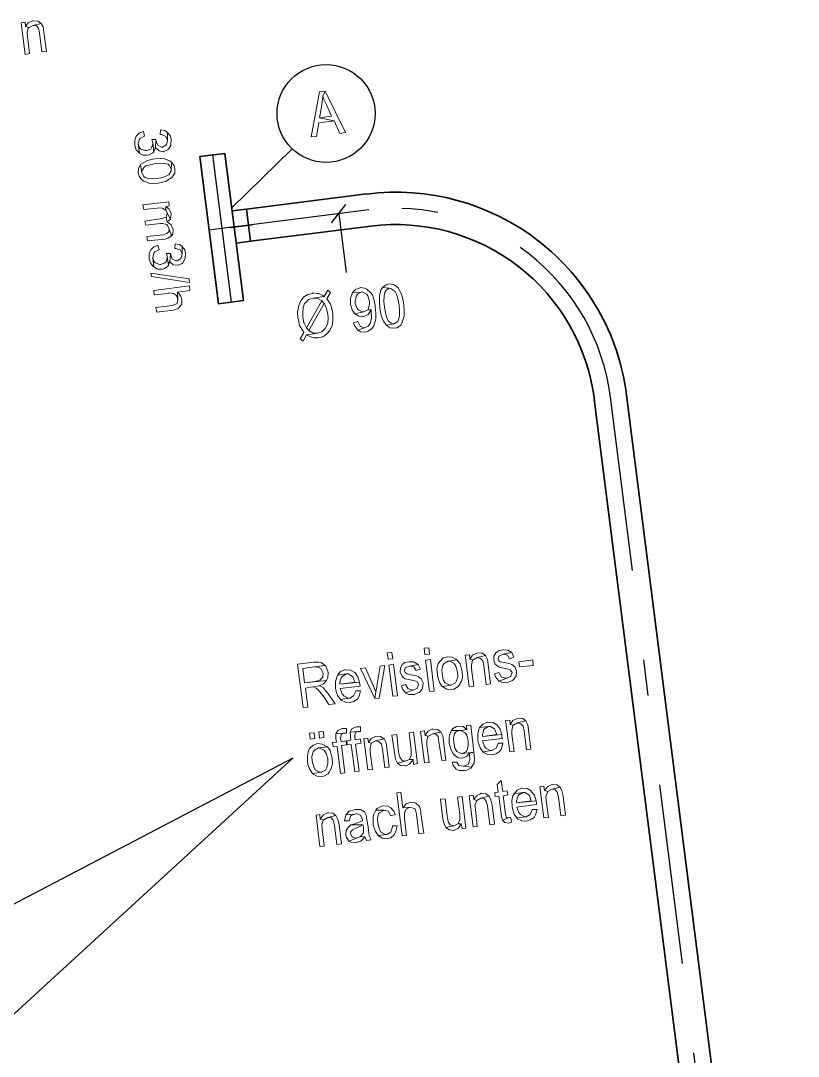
# Model space of a CAD drawing. Header units: metres. Extents: x 2713732.4 to 2713757.2, y 1226081.6 to 1226111.3.
# Drawn here: x 2713747.888 to 2713750.045, y 1226091.001 to 1226093.877 of the extents above; entities that cross this region are included whole.
import ezdxf

# ---------------------------------------------------------------- set-up
doc = ezdxf.new("R2010")
doc.units = ezdxf.units.M
doc.linetypes.add('DASHDOT', pattern=[1, 0.5, -0.25, 0, -0.25])
doc.layers.add('einlagen_boden_erstes_og', color=7, linetype='Continuous', true_color=0x000000)

msp = doc.modelspace()

# ---------------------------------------------------------------- linework, layer by layer
at = {"layer": 'einlagen_boden_erstes_og', "color": 7, "linetype": 'Continuous', "lineweight": 25, "extrusion": (0.000477202, 0.001815, 0.999998)}
for p, q in [((2713748.4739, 1226093.3566, -0.1664), (2713748.6415, 1226093.5207, -0.1668)), ((2713748.7507, 1226093.3149, -0.1665), (2713748.7905, 1226093.3663, -0.1666)), ((2713748.7706, 1226093.3406, -0.1665), (2713748.7913, 1226093.1773, -0.1662)), ((2713745.8307, 1226090.3568, -0.1597), (2713748.6437, 1226091.8299, -0.1637)), ((2713745.9566, 1226089.3647, -0.158), (2713748.6437, 1226091.8299, -0.1637))]:
    msp.add_line(p, q, dxfattribs=at)
at = {"layer": 'einlagen_boden_erstes_og', "color": 1, "linetype": 'Continuous', "lineweight": 35, "true_color": 0xff0000, "extrusion": (0.000477202, 0.001815, 0.999998)}
for p, q in [((2713748.4547, 1226093.5082, -0.1667), (2713748.3852, 1226093.4993, -0.1666)), ((2713748.3852, 1226093.4993, -0.1666), (2713748.4371, 1226093.0906, -0.1659)), ((2713748.5066, 1226093.0994, -0.166), (2713748.4547, 1226093.5082, -0.1667)), ((2713748.8478, 1226093.3958, -0.1667), (2713748.5146, 1226093.3535, -0.1664)), ((2713748.5146, 1226093.3535, -0.1664), (2713748.475, 1226093.3484, -0.1664)), ((2713748.526, 1226093.2642, -0.1663), (2713748.5146, 1226093.3535, -0.1664)), ((2713748.4682, 1226093.3022, -0.1663), (2713748.5282, 1226093.3098, -0.1664)), ((2713748.4707, 1226093.3025, -0.1663), (2713748.5302, 1226093.3101, -0.1664)), ((2713748.8592, 1226093.3065, -0.1665), (2713748.526, 1226093.2642, -0.1663)), ((2713748.4863, 1226093.2591, -0.1662), (2713748.526, 1226093.2642, -0.1663)), ((2713748.4371, 1226093.0906, -0.1659), (2713748.5066, 1226093.0994, -0.166)), ((2713750.0454, 1226089.0822, -0.1594), (2713749.5689, 1226092.8371, -0.166)), ((2713749.9562, 1226089.0709, -0.1593), (2713749.4796, 1226092.8258, -0.1659))]:
    msp.add_line(p, q, dxfattribs=at)
at = {"layer": 'einlagen_boden_erstes_og', "color": 150, "linetype": 'Continuous', "lineweight": 25, "true_color": 0x0080ff, "extrusion": (0.000477202, 0.001815, 0.999998)}
for p, q in [((2713748.42, 1226093.5037, -0.1667), (2713748.4718, 1226093.095, -0.1659)), ((2713748.4806, 1226093.3038, -0.1663), (2713748.4112, 1226093.295, -0.1663))]:
    msp.add_line(p, q, dxfattribs=at)
at = {"layer": 'einlagen_boden_erstes_og', "color": 7, "linetype": 'DASHDOT', "lineweight": 25, "extrusion": (0.000477202, 0.001815, 0.999998)}
for p, q in [((2713748.8535, 1226093.3511, -0.1666), (2713748.5203, 1226093.3088, -0.1663)), ((2713750.0008, 1226089.0766, -0.1594), (2713749.5243, 1226092.8314, -0.166))]:
    msp.add_line(p, q, dxfattribs=at)
at = {"layer": 'einlagen_boden_erstes_og', "color": 7, "lineweight": 0}
for points in [[(2713747.9003, 1226093.8722), (2713747.8895, 1226093.8711), (2713747.9003, 1226093.7831), (2713747.9123, 1226093.7853), (2713747.9068, 1226093.8331), (2713747.9058, 1226093.844), (2713747.909, 1226093.8559), (2713747.9112, 1226093.8581), (2713747.9014, 1226093.8603)], [(2713747.9231, 1226093.8766), (2713747.921, 1226093.8766), (2713747.909, 1226093.8711), (2713747.9014, 1226093.8603), (2713747.9112, 1226093.8581), (2713747.922, 1226093.8635), (2713747.9449, 1226093.869), (2713747.9362, 1226093.8755)], [(2713747.9449, 1226093.869), (2713747.922, 1226093.8635), (2713747.9318, 1226093.8624), (2713747.9373, 1226093.8559), (2713747.9405, 1226093.8429), (2713747.947, 1226093.7897), (2713747.9601, 1226093.7908), (2713747.9525, 1226093.8451), (2713747.9503, 1226093.8592)], [(2713748.7324, 1226093.681), (2713748.7172, 1226093.6789), (2713748.6944, 1226093.554), (2713748.7085, 1226093.555), (2713748.715, 1226093.5931), (2713748.7574, 1226093.5985), (2713748.7172, 1226093.6072), (2713748.7237, 1226093.643), (2713748.7248, 1226093.6517), (2713748.7259, 1226093.6669)], [(2713748.7324, 1226093.681), (2713748.7259, 1226093.6669), (2713748.7291, 1226093.6582), (2713748.7367, 1226093.643), (2713748.7508, 1226093.6115), (2713748.7172, 1226093.6072), (2713748.7574, 1226093.5985), (2713748.7737, 1226093.5637), (2713748.7889, 1226093.5659)], [(2713748.9094, 1226093.1455), (2713748.9018, 1226093.1434), (2713748.8921, 1226093.1358), (2713748.9105, 1226093.1336), (2713748.9159, 1226093.1325), (2713748.9268, 1226093.1249), (2713748.9301, 1226093.1195), (2713748.9344, 1226093.1053), (2713748.9377, 1226093.0869), (2713748.9388, 1226093.0728), (2713748.9388, 1226093.0565), (2713748.9366, 1226093.0467), (2713748.9344, 1226093.0413), (2713748.9236, 1226093.0347), (2713748.9018, 1226093.0315), (2713748.9127, 1226093.0239), (2713748.9257, 1226093.0228), (2713748.9322, 1226093.0239), (2713748.9431, 1226093.0315), (2713748.9464, 1226093.0391), (2713748.9507, 1226093.0532), (2713748.9518, 1226093.0565), (2713748.9518, 1226093.0706), (2713748.9507, 1226093.088), (2713748.9485, 1226093.1032), (2713748.9442, 1226093.1162), (2713748.9431, 1226093.1205), (2713748.9355, 1226093.1336), (2713748.9355, 1226093.1347), (2713748.9246, 1226093.1434), (2713748.9225, 1226093.1444)], [(2713748.6976, 1226093.1205), (2713748.6976, 1226093.1195), (2713748.6846, 1226093.1162), (2713748.6737, 1226093.1097), (2713748.6737, 1226093.1097), (2713748.665, 1226093.0988), (2713748.6596, 1226093.0858), (2713748.6585, 1226093.0814), (2713748.6563, 1226093.0673), (2713748.6574, 1226093.051), (2713748.6585, 1226093.0456), (2713748.6618, 1226093.0304), (2713748.665, 1226093.025), (2713748.6737, 1226093.0108), (2713748.6639, 1226092.9935), (2713748.6715, 1226092.9869), (2713748.6813, 1226093.0043), (2713748.7117, 1226093.0087), (2713748.7117, 1226093.0087), (2713748.6987, 1226093.0097), (2713748.6878, 1226093.0163), (2713748.6813, 1226093.0239), (2713748.6748, 1226093.0369), (2713748.6737, 1226093.038), (2713748.6705, 1226093.0532), (2713748.6705, 1226093.0641), (2713748.6715, 1226093.0793), (2713748.6759, 1226093.0912), (2713748.6781, 1226093.0934), (2713748.6868, 1226093.1021), (2713748.6998, 1226093.1064), (2713748.7302, 1226093.1108), (2713748.7259, 1226093.114), (2713748.7139, 1226093.1195), (2713748.7107, 1226093.1195)], [(2713748.74, 1226093.1281), (2713748.7302, 1226093.1108), (2713748.6998, 1226093.1064), (2713748.7117, 1226093.1053), (2713748.7117, 1226093.1053), (2713748.7237, 1226093.0988), (2713748.7302, 1226093.0912), (2713748.7313, 1226093.0901), (2713748.7367, 1226093.0771), (2713748.74, 1226093.0619), (2713748.7411, 1226093.0521), (2713748.74, 1226093.0369), (2713748.7345, 1226093.025), (2713748.7335, 1226093.0228), (2713748.7237, 1226093.013), (2713748.7117, 1226093.0087), (2713748.6813, 1226093.0043), (2713748.6846, 1226093.0021), (2713748.6965, 1226092.9967), (2713748.7009, 1226092.9956), (2713748.7139, 1226092.9956), (2713748.7259, 1226092.9989), (2713748.7367, 1226093.0065), (2713748.7367, 1226093.0065), (2713748.7454, 1226093.0163), (2713748.7519, 1226093.0304), (2713748.753, 1226093.0336), (2713748.7541, 1226093.0478), (2713748.7541, 1226093.0641), (2713748.7519, 1226093.0728), (2713748.7487, 1226093.0869), (2713748.7465, 1226093.0912), (2713748.7378, 1226093.1043), (2713748.7476, 1226093.1216)], [(2713748.8084, 1226093.1216), (2713748.8073, 1226093.1195), (2713748.803, 1226093.1064), (2713748.803, 1226093.0901), (2713748.803, 1226093.089), (2713748.8073, 1226093.0738), (2713748.8149, 1226093.063), (2713748.8399, 1226093.0684), (2713748.8356, 1226093.0684), (2713748.8247, 1226093.0738), (2713748.8214, 1226093.0771), (2713748.816, 1226093.0912), (2713748.816, 1226093.0999), (2713748.8193, 1226093.1129), (2713748.8225, 1226093.1173), (2713748.8323, 1226093.1227)], [(2713748.8301, 1226093.1358), (2713748.8301, 1226093.1347), (2713748.8171, 1226093.1303), (2713748.8084, 1226093.1216), (2713748.8323, 1226093.1227), (2713748.8356, 1226093.1238), (2713748.8475, 1226093.1173), (2713748.8508, 1226093.1129), (2713748.8562, 1226093.0977), (2713748.8562, 1226093.0912), (2713748.8529, 1226093.0771), (2713748.8508, 1226093.0738), (2713748.8606, 1226093.0738), (2713748.8606, 1226093.0706), (2713748.8606, 1226093.0684), (2713748.8616, 1226093.0521), (2713748.8584, 1226093.038), (2713748.8519, 1226093.0282), (2713748.8421, 1226093.0239), (2713748.8236, 1226093.0174), (2713748.8312, 1226093.013), (2713748.8443, 1226093.0119), (2713748.8519, 1226093.0141), (2713748.8627, 1226093.0217), (2713748.8682, 1226093.0293), (2713748.8725, 1226093.0445), (2713748.8736, 1226093.0499), (2713748.8736, 1226093.0641), (2713748.8714, 1226093.0814), (2713748.8714, 1226093.0869), (2713748.8682, 1226093.1032), (2713748.8638, 1226093.1151), (2713748.8584, 1226093.1216), (2713748.8486, 1226093.1314), (2713748.8421, 1226093.1336)], [(2713748.8921, 1226093.1358), (2713748.8877, 1226093.1292), (2713748.8834, 1226093.114), (2713748.8834, 1226093.1108), (2713748.8834, 1226093.0966), (2713748.8844, 1226093.0793), (2713748.8855, 1226093.0717), (2713748.8888, 1226093.0554), (2713748.8942, 1226093.0423), (2713748.9007, 1226093.0326), (2713748.9018, 1226093.0315), (2713748.9236, 1226093.0347), (2713748.9192, 1226093.0347), (2713748.9083, 1226093.0423), (2713748.9051, 1226093.0489), (2713748.9007, 1226093.0619), (2713748.8975, 1226093.0814), (2713748.8953, 1226093.0966), (2713748.8964, 1226093.1119), (2713748.8986, 1226093.1227), (2713748.9007, 1226093.1271), (2713748.9105, 1226093.1336)], [(2713748.7237, 1226093.0988), (2713748.6813, 1226093.0239), (2713748.6878, 1226093.0163), (2713748.7302, 1226093.0912)], [(2713748.8508, 1226093.0738), (2713748.8399, 1226093.0684), (2713748.8149, 1226093.063), (2713748.8258, 1226093.0565), (2713748.8377, 1226093.0554), (2713748.8399, 1226093.0554), (2713748.8519, 1226093.0608), (2713748.8529, 1226093.0619), (2713748.8606, 1226093.0738)], [(2713748.8236, 1226093.0413), (2713748.8117, 1226093.038), (2713748.8149, 1226093.0282), (2713748.8236, 1226093.0174), (2713748.8421, 1226093.0239), (2713748.8312, 1226093.0271), (2713748.8301, 1226093.0282)], [(2713748.9181, 1226092.1223), (2713748.9051, 1226092.1212), (2713748.9073, 1226092.1038), (2713748.9203, 1226092.1049)], [(2713749.0202, 1226092.1353), (2713749.0072, 1226092.1342), (2713749.0094, 1226092.1169), (2713749.0224, 1226092.118)], [(2713749.0724, 1226092.1103), (2713749.0604, 1226092.1071), (2713749.0506, 1226092.0973), (2713749.0463, 1226092.0908), (2713749.043, 1226092.0778), (2713749.0441, 1226092.0604), (2713749.0452, 1226092.0539), (2713749.0496, 1226092.0387), (2713749.0572, 1226092.0278), (2713749.0821, 1226092.0311), (2713749.0778, 1226092.0311), (2713749.0658, 1226092.0376), (2713749.0604, 1226092.0463), (2713749.0572, 1226092.0626), (2713749.0561, 1226092.0745), (2713749.0593, 1226092.0875), (2713749.0626, 1226092.0919), (2713749.0745, 1226092.0984), (2713749.0984, 1226092.1017), (2713749.0974, 1226092.1027), (2713749.0854, 1226092.1093)], [(2713749.1332, 1226092.1158), (2713749.1212, 1226092.1147), (2713749.1321, 1226092.0278), (2713749.1451, 1226092.0289), (2713749.1386, 1226092.0767), (2713749.1386, 1226092.0875), (2713749.1419, 1226092.1006), (2713749.143, 1226092.1017), (2713749.1343, 1226092.1038)], [(2713749.156, 1226092.1212), (2713749.1538, 1226092.1201), (2713749.1419, 1226092.1147), (2713749.1343, 1226092.1038), (2713749.143, 1226092.1017), (2713749.1549, 1226092.1082), (2713749.1777, 1226092.1136), (2713749.168, 1226092.1201)], [(2713749.1777, 1226092.1136), (2713749.1549, 1226092.1082), (2713749.1636, 1226092.106), (2713749.1701, 1226092.0995), (2713749.1734, 1226092.0865), (2713749.1799, 1226092.0332), (2713749.1919, 1226092.0354), (2713749.1853, 1226092.0886), (2713749.1832, 1226092.1027)], [(2713749.2244, 1226092.1299), (2713749.2136, 1226092.1266), (2713749.206, 1226092.1212), (2713749.2005, 1226092.1125), (2713749.2005, 1226092.1006), (2713749.2049, 1226092.0897), (2713749.2136, 1226092.0821), (2713749.2179, 1226092.081), (2713749.2331, 1226092.0778), (2713749.2342, 1226092.0778), (2713749.2462, 1226092.0745), (2713749.2516, 1226092.0669), (2713749.2483, 1226092.0571), (2713749.2483, 1226092.056), (2713749.2364, 1226092.0506), (2713749.2147, 1226092.043), (2713749.2234, 1226092.0397), (2713749.2375, 1226092.0387), (2713749.2407, 1226092.0397), (2713749.2527, 1226092.0441), (2713749.2538, 1226092.0452), (2713749.2625, 1226092.056), (2713749.2635, 1226092.0702), (2713749.2592, 1226092.0821), (2713749.2505, 1226092.0886), (2713749.2462, 1226092.0908), (2713749.231, 1226092.0941), (2713749.219, 1226092.0962), (2713749.2147, 1226092.0995), (2713749.2125, 1226092.1038), (2713749.2147, 1226092.1125), (2713749.2266, 1226092.118), (2713749.2505, 1226092.1223), (2713749.2396, 1226092.1288), (2713749.2375, 1226092.1288)], [(2713749.2505, 1226092.1223), (2713749.2266, 1226092.118), (2713749.2386, 1226092.1147), (2713749.244, 1226092.1049), (2713749.2559, 1226092.1093)], [(2713748.7009, 1226092.0951), (2713748.6563, 1226092.0897), (2713748.6715, 1226091.9691), (2713748.6846, 1226091.9702), (2713748.6781, 1226092.0234), (2713748.6933, 1226092.0256), (2713748.7161, 1226092.03), (2713748.728, 1226092.0354), (2713748.7367, 1226092.0441), (2713748.6759, 1226092.0376), (2713748.6705, 1226092.0778), (2713748.703, 1226092.0821), (2713748.7324, 1226092.0865), (2713748.7215, 1226092.0941), (2713748.715, 1226092.0951)], [(2713748.7324, 1226092.0865), (2713748.703, 1226092.0821), (2713748.7085, 1226092.0821), (2713748.7204, 1226092.0778), (2713748.7204, 1226092.0778), (2713748.7269, 1226092.0647), (2713748.7259, 1226092.0539), (2713748.7183, 1226092.0452), (2713748.7172, 1226092.0452), (2713748.7052, 1226092.0419), (2713748.6759, 1226092.0376), (2713748.7367, 1226092.0441), (2713748.74, 1226092.0517), (2713748.7411, 1226092.0669), (2713748.74, 1226092.0702), (2713748.7345, 1226092.0843)], [(2713748.8443, 1226092.0799), (2713748.8312, 1226092.0778), (2713748.8703, 1226091.9941), (2713748.8736, 1226092.0126), (2713748.8725, 1226092.0148), (2713748.8671, 1226092.0289)], [(2713748.8986, 1226092.0865), (2713748.8855, 1226092.0843), (2713748.8758, 1226092.0289), (2713748.8758, 1226092.0267), (2713748.8736, 1226092.0126), (2713748.8703, 1226091.9941), (2713748.8823, 1226091.9952)], [(2713748.9225, 1226092.0897), (2713748.9094, 1226092.0875), (2713748.9203, 1226092.0006), (2713748.9333, 1226092.0017)], [(2713748.9648, 1226092.0962), (2713748.954, 1226092.0941), (2713748.9464, 1226092.0886), (2713748.942, 1226092.0788), (2713748.9409, 1226092.068), (2713748.9453, 1226092.0571), (2713748.954, 1226092.0495), (2713748.9594, 1226092.0484), (2713748.9735, 1226092.0452), (2713748.9746, 1226092.0452), (2713748.9876, 1226092.0419), (2713748.992, 1226092.0343), (2713748.9887, 1226092.0234), (2713748.9887, 1226092.0234), (2713748.9768, 1226092.018), (2713748.9561, 1226092.0104), (2713748.9648, 1226092.0061), (2713748.979, 1226092.0061), (2713748.9811, 1226092.0061), (2713748.9931, 1226092.0115), (2713748.9942, 1226092.0115), (2713749.0028, 1226092.0224), (2713749.005, 1226092.0376), (2713748.9996, 1226092.0495), (2713748.9909, 1226092.056), (2713748.9866, 1226092.0571), (2713748.9713, 1226092.0604), (2713748.9605, 1226092.0626), (2713748.9551, 1226092.0669), (2713748.9529, 1226092.0712), (2713748.9551, 1226092.0799), (2713748.967, 1226092.0843), (2713748.9909, 1226092.0886), (2713748.98, 1226092.0951), (2713748.9779, 1226092.0962)], [(2713748.9909, 1226092.0886), (2713748.967, 1226092.0843), (2713748.979, 1226092.0821), (2713748.9855, 1226092.0723), (2713748.9974, 1226092.0756)], [(2713749.0246, 1226092.1027), (2713749.0115, 1226092.1006), (2713749.0224, 1226092.0137), (2713749.0354, 1226092.0148)], [(2713749.0984, 1226092.1017), (2713749.0745, 1226092.0984), (2713749.0789, 1226092.0984), (2713749.0908, 1226092.0919), (2713749.0952, 1226092.0843), (2713749.0995, 1226092.068), (2713749.1006, 1226092.0549), (2713749.0963, 1226092.0419), (2713749.0941, 1226092.0376), (2713749.0821, 1226092.0311), (2713749.0572, 1226092.0278), (2713749.0593, 1226092.0267), (2713749.0702, 1226092.0202), (2713749.0843, 1226092.0191), (2713749.0897, 1226092.0202), (2713749.1006, 1226092.0267), (2713749.105, 1226092.0311), (2713749.1115, 1226092.043), (2713749.1136, 1226092.0528), (2713749.1126, 1226092.0702), (2713749.1115, 1226092.0756), (2713749.1071, 1226092.0908)], [(2713749.2722, 1226092.0821), (2713749.2701, 1226092.0962), (2713749.3092, 1226092.1017), (2713749.3103, 1226092.0865), (2713749.2722, 1226092.0821)], [(2713748.7671, 1226092.0593), (2713748.765, 1226092.0539), (2713748.7617, 1226092.0408), (2713748.7617, 1226092.0234), (2713748.7628, 1226092.018), (2713748.7671, 1226092.0028), (2713748.7758, 1226091.9919), (2713748.8008, 1226091.9952), (2713748.7965, 1226091.9952), (2713748.7845, 1226092.0017), (2713748.7802, 1226092.0072), (2713748.7747, 1226092.0224), (2713748.8301, 1226092.0289), (2713748.8291, 1226092.0332), (2713748.828, 1226092.0397), (2713748.7737, 1226092.0343), (2713748.7737, 1226092.0397), (2713748.778, 1226092.0539), (2713748.7802, 1226092.056), (2713748.7921, 1226092.0626)], [(2713748.7899, 1226092.0745), (2713748.7878, 1226092.0745), (2713748.7758, 1226092.0691), (2713748.7671, 1226092.0593), (2713748.7921, 1226092.0626), (2713748.7965, 1226092.0626), (2713748.8084, 1226092.056), (2713748.8095, 1226092.0549), (2713748.8149, 1226092.0397), (2713748.7737, 1226092.0343), (2713748.828, 1226092.0397), (2713748.8236, 1226092.0549), (2713748.816, 1226092.0658), (2713748.8149, 1226092.0669), (2713748.803, 1226092.0734)], [(2713749.2147, 1226092.0669), (2713749.2027, 1226092.0626), (2713749.206, 1226092.0539), (2713749.2147, 1226092.043), (2713749.2364, 1226092.0506), (2713749.2353, 1226092.0506), (2713749.2223, 1226092.0539), (2713749.2223, 1226092.0539)], [(2713748.7161, 1226092.03), (2713748.6933, 1226092.0256), (2713748.7009, 1226092.0267), (2713748.7074, 1226092.0234), (2713748.715, 1226092.0169), (2713748.7172, 1226092.0137), (2713748.7269, 1226092.0017), (2713748.7432, 1226091.9778), (2713748.7606, 1226091.98), (2713748.7389, 1226092.0104), (2713748.7345, 1226092.0148), (2713748.7259, 1226092.0256)], [(2713748.9561, 1226092.0332), (2713748.9442, 1226092.03), (2713748.9474, 1226092.0213), (2713748.9561, 1226092.0104), (2713748.9768, 1226092.018), (2713748.9757, 1226092.018), (2713748.9627, 1226092.0213), (2713748.9627, 1226092.0213)], [(2713748.8182, 1226092.0158), (2713748.8182, 1226092.0148), (2713748.8117, 1226092.0017), (2713748.8008, 1226091.9952), (2713748.7758, 1226091.9919), (2713748.7769, 1226091.9898), (2713748.7889, 1226091.9843), (2713748.8019, 1226091.9833), (2713748.8117, 1226091.9865), (2713748.8225, 1226091.993), (2713748.8269, 1226092.0006), (2713748.8312, 1226092.0158)], [(2713749.2679, 1226091.9398), (2713749.2657, 1226091.9387), (2713749.2538, 1226091.9333), (2713749.2462, 1226091.9224), (2713749.2549, 1226091.9203), (2713749.2668, 1226091.9268), (2713749.2896, 1226091.9322), (2713749.2809, 1226091.9387)], [(2713748.7802, 1226091.9116), (2713748.7802, 1226091.9116), (2713748.7682, 1226091.9061), (2713748.7628, 1226091.8964), (2713748.7845, 1226091.8985), (2713748.7921, 1226091.8985), (2713748.7921, 1226091.9116)], [(2713748.8193, 1226091.9159), (2713748.8193, 1226091.9159), (2713748.8073, 1226091.9116), (2713748.8019, 1226091.9007), (2713748.8236, 1226091.9029), (2713748.8312, 1226091.9029), (2713748.8312, 1226091.9159)], [(2713749.0322, 1226091.9094), (2713749.0289, 1226091.9094), (2713749.0181, 1226091.904), (2713749.0105, 1226091.892), (2713749.0191, 1226091.8898), (2713749.0311, 1226091.8964), (2713749.0539, 1226091.9018), (2713749.0441, 1226091.9083)], [(2713749.1028, 1226091.9181), (2713749.0974, 1226091.917), (2713749.0865, 1226091.9105), (2713749.0832, 1226091.9061), (2713749.105, 1226091.9061), (2713749.1093, 1226091.9061), (2713749.1256, 1226091.9083), (2713749.1158, 1226091.917)], [(2713749.1365, 1226091.9203), (2713749.1245, 1226091.9192), (2713749.1256, 1226091.9083), (2713749.1093, 1226091.9061), (2713749.1212, 1226091.8996), (2713749.1256, 1226091.8931), (2713749.1299, 1226091.8768), (2713749.1299, 1226091.8638), (2713749.1267, 1226091.8518), (2713749.1245, 1226091.8475), (2713749.1136, 1226091.842), (2713749.1451, 1226091.8453)], [(2713749.1614, 1226091.9137), (2713749.1593, 1226091.9083), (2713749.156, 1226091.8953), (2713749.156, 1226091.8779), (2713749.1571, 1226091.8725), (2713749.1625, 1226091.8573), (2713749.1701, 1226091.8464), (2713749.1951, 1226091.8497), (2713749.1908, 1226091.8497), (2713749.1788, 1226091.8562), (2713749.1745, 1226091.8616), (2713749.169, 1226091.8768), (2713749.2244, 1226091.8833), (2713749.2234, 1226091.8877), (2713749.2234, 1226091.8942), (2713749.169, 1226091.8888), (2713749.169, 1226091.8942), (2713749.1734, 1226091.9083), (2713749.1745, 1226091.9105), (2713749.1864, 1226091.917)], [(2713749.1842, 1226091.9289), (2713749.1821, 1226091.9289), (2713749.1701, 1226091.9235), (2713749.1614, 1226091.9137), (2713749.1864, 1226091.917), (2713749.1919, 1226091.917), (2713749.2027, 1226091.9105), (2713749.2038, 1226091.9083), (2713749.2092, 1226091.8942), (2713749.169, 1226091.8888), (2713749.2234, 1226091.8942), (2713749.2179, 1226091.9094), (2713749.2103, 1226091.9203), (2713749.2092, 1226091.9213), (2713749.1984, 1226091.9279)], [(2713749.2451, 1226091.9344), (2713749.2331, 1226091.9333), (2713749.2451, 1226091.8464), (2713749.257, 1226091.8475), (2713749.2505, 1226091.8953), (2713749.2505, 1226091.9061), (2713749.2538, 1226091.9192), (2713749.2549, 1226091.9203), (2713749.2462, 1226091.9224)], [(2713749.2896, 1226091.9322), (2713749.2668, 1226091.9268), (2713749.2755, 1226091.9246), (2713749.282, 1226091.9181), (2713749.2853, 1226091.905), (2713749.2918, 1226091.8518), (2713749.3037, 1226091.854), (2713749.2972, 1226091.9072), (2713749.295, 1226091.9213)], [(2713748.702, 1226091.8996), (2713748.6889, 1226091.8985), (2713748.6911, 1226091.8812), (2713748.7041, 1226091.8833)], [(2713748.728, 1226091.9029), (2713748.715, 1226091.9018), (2713748.7172, 1226091.8844), (2713748.7291, 1226091.8866)], [(2713748.7628, 1226091.8964), (2713748.7628, 1226091.8833), (2713748.7639, 1226091.8735), (2713748.753, 1226091.8725), (2713748.7552, 1226091.8605), (2713748.766, 1226091.8616), (2713748.7758, 1226091.7866), (2713748.7878, 1226091.7877), (2713748.778, 1226091.8638), (2713748.7921, 1226091.8659), (2713748.791, 1226091.8768), (2713748.7769, 1226091.8746), (2713748.7758, 1226091.8833), (2713748.7769, 1226091.8942), (2713748.7845, 1226091.8985)], [(2713748.8019, 1226091.9007), (2713748.803, 1226091.8877), (2713748.8041, 1226091.879), (2713748.7932, 1226091.8768), (2713748.7943, 1226091.8659), (2713748.8052, 1226091.867), (2713748.8149, 1226091.791), (2713748.8269, 1226091.7932), (2713748.8171, 1226091.8681), (2713748.8323, 1226091.8703), (2713748.8301, 1226091.8822), (2713748.816, 1226091.8801), (2713748.8149, 1226091.8877), (2713748.816, 1226091.8996), (2713748.8236, 1226091.9029)], [(2713748.8508, 1226091.8844), (2713748.8399, 1226091.8833), (2713748.8508, 1226091.7964), (2713748.8638, 1226091.7975), (2713748.8573, 1226091.8453), (2713748.8573, 1226091.8562), (2713748.8606, 1226091.8692), (2713748.8616, 1226091.8703), (2713748.8529, 1226091.8725)], [(2713748.8747, 1226091.8898), (2713748.8725, 1226091.8888), (2713748.8606, 1226091.8833), (2713748.8529, 1226091.8725), (2713748.8616, 1226091.8703), (2713748.8736, 1226091.8768), (2713748.8964, 1226091.8822), (2713748.8866, 1226091.8888)], [(2713748.8964, 1226091.8822), (2713748.8736, 1226091.8768), (2713748.8823, 1226091.8746), (2713748.8888, 1226091.8681), (2713748.8921, 1226091.8551), (2713748.8986, 1226091.8019), (2713748.9105, 1226091.804), (2713748.904, 1226091.8573), (2713748.9018, 1226091.8714)], [(2713748.9312, 1226091.8942), (2713748.9181, 1226091.8931), (2713748.9257, 1226091.8388), (2713748.9279, 1226091.8258), (2713748.9333, 1226091.8149), (2713748.9561, 1226091.8203), (2713748.9464, 1226091.8225), (2713748.9398, 1226091.8312), (2713748.9366, 1226091.8464)], [(2713748.9779, 1226091.9007), (2713748.9659, 1226091.8996), (2713748.9713, 1226091.8529), (2713748.9713, 1226091.8507), (2713748.9713, 1226091.8355), (2713748.9659, 1226091.8247), (2713748.9768, 1226091.8247), (2713748.9779, 1226091.8116), (2713748.9887, 1226091.8138)], [(2713749.0083, 1226091.905), (2713748.9974, 1226091.9029), (2713749.0083, 1226091.816), (2713749.0213, 1226091.8171), (2713749.0148, 1226091.8649), (2713749.0148, 1226091.8768), (2713749.0181, 1226091.8888), (2713749.0191, 1226091.8898), (2713749.0105, 1226091.892)], [(2713749.0539, 1226091.9018), (2713749.0311, 1226091.8964), (2713749.0398, 1226091.8953), (2713749.0463, 1226091.8888), (2713749.0485, 1226091.8746), (2713749.0561, 1226091.8225), (2713749.068, 1226091.8236), (2713749.0615, 1226091.8768), (2713749.0593, 1226091.8909)], [(2713749.0832, 1226091.9061), (2713749.0778, 1226091.8931), (2713749.0767, 1226091.8855), (2713749.0767, 1226091.8692), (2713749.0778, 1226091.8659), (2713749.0821, 1226091.8518), (2713749.0887, 1226091.8399), (2713749.0908, 1226091.8377), (2713749.1017, 1226091.8301), (2713749.1136, 1226091.829), (2713749.1245, 1226091.8334), (2713749.1332, 1226091.8431), (2713749.1451, 1226091.8453), (2713749.1136, 1226091.842), (2713749.1104, 1226091.842), (2713749.0984, 1226091.8475), (2713749.093, 1226091.8562), (2713749.0897, 1226091.8725), (2713749.0887, 1226091.8833), (2713749.0919, 1226091.8964), (2713749.0941, 1226091.9007), (2713749.105, 1226091.9061)], [(2713748.7117, 1226091.8692), (2713748.6998, 1226091.8649), (2713748.69, 1226091.8562), (2713748.6868, 1226091.8497), (2713748.6835, 1226091.8355), (2713748.6835, 1226091.8192), (2713748.6846, 1226091.8116), (2713748.69, 1226091.7975), (2713748.6976, 1226091.7866), (2713748.7226, 1226091.7899), (2713748.7172, 1226091.7899), (2713748.7052, 1226091.7964), (2713748.7009, 1226091.8051), (2713748.6965, 1226091.8203), (2713748.6954, 1226091.8334), (2713748.6998, 1226091.8464), (2713748.703, 1226091.8507), (2713748.7139, 1226091.8573), (2713748.7389, 1226091.8605), (2713748.7367, 1226091.8616), (2713748.7248, 1226091.8681)], [(2713748.7389, 1226091.8605), (2713748.7139, 1226091.8573), (2713748.7183, 1226091.8562), (2713748.7302, 1226091.8507), (2713748.7356, 1226091.842), (2713748.74, 1226091.8268), (2713748.74, 1226091.8127), (2713748.7367, 1226091.8008), (2713748.7335, 1226091.7953), (2713748.7226, 1226091.7899), (2713748.6976, 1226091.7866), (2713748.6998, 1226091.7845), (2713748.7107, 1226091.779), (2713748.7237, 1226091.778), (2713748.7291, 1226091.779), (2713748.7411, 1226091.7856), (2713748.7443, 1226091.7899), (2713748.7508, 1226091.8019), (2713748.753, 1226091.8127), (2713748.7519, 1226091.829), (2713748.7508, 1226091.8355), (2713748.7465, 1226091.8497)], [(2713749.2125, 1226091.8703), (2713749.2125, 1226091.8692), (2713749.2071, 1226091.8562), (2713749.1951, 1226091.8497), (2713749.1701, 1226091.8464), (2713749.1723, 1226091.8442), (2713749.1832, 1226091.8388), (2713749.1973, 1226091.8377), (2713749.2071, 1226091.841), (2713749.2168, 1226091.8475), (2713749.2223, 1226091.8551), (2713749.2255, 1226091.8703)], [(2713748.9659, 1226091.8247), (2713748.9561, 1226091.8203), (2713748.9333, 1226091.8149), (2713748.942, 1226091.8084), (2713748.9551, 1226091.8073), (2713748.9572, 1226091.8073), (2713748.9681, 1226091.8127), (2713748.9768, 1226091.8247)], [(2713749.1451, 1226091.8453), (2713749.1332, 1226091.8431), (2713749.1332, 1226091.8377), (2713749.1343, 1226091.8247), (2713749.1299, 1226091.8116), (2713749.1289, 1226091.8116), (2713749.1169, 1226091.8062), (2713749.1386, 1226091.804), (2713749.1462, 1226091.816), (2713749.1473, 1226091.8268)], [(2713749.0854, 1226091.8182), (2713749.0876, 1226091.8084), (2713749.0963, 1226091.7986), (2713749.105, 1226091.7943), (2713749.118, 1226091.7943), (2713749.1256, 1226091.7953), (2713749.1365, 1226091.8008), (2713749.1386, 1226091.804), (2713749.1169, 1226091.8062), (2713749.1158, 1226091.8062), (2713749.1039, 1226091.8084), (2713749.0984, 1226091.8182)], [(2713749.2212, 1226091.7671), (2713749.2103, 1226091.7562), (2713749.2125, 1226091.7345), (2713749.2038, 1226091.7334), (2713749.2049, 1226091.7226), (2713749.2147, 1226091.7236), (2713749.2212, 1226091.6737), (2713749.2212, 1226091.6704), (2713749.2244, 1226091.6563), (2713749.2418, 1226091.6628), (2713749.2375, 1226091.6628), (2713749.2353, 1226091.6661), (2713749.2331, 1226091.6737), (2713749.2266, 1226091.7247), (2713749.2396, 1226091.7269), (2713749.2375, 1226091.7378), (2713749.2255, 1226091.7367)], [(2713749.2798, 1226091.7454), (2713749.2777, 1226091.7454), (2713749.2657, 1226091.7399), (2713749.257, 1226091.7302), (2713749.2809, 1226091.7334), (2713749.2864, 1226091.7334), (2713749.2983, 1226091.7269), (2713749.2994, 1226091.7247), (2713749.3048, 1226091.7106), (2713749.2635, 1226091.7052), (2713749.3179, 1226091.7106), (2713749.3135, 1226091.7258), (2713749.3048, 1226091.7367), (2713749.3048, 1226091.7378), (2713749.2929, 1226091.7443)], [(2713749.3396, 1226091.7508), (2713749.3287, 1226091.7497), (2713749.3396, 1226091.6628), (2713749.3526, 1226091.6639), (2713749.3461, 1226091.7117), (2713749.345, 1226091.7226), (2713749.3494, 1226091.7345), (2713749.3504, 1226091.7367), (2713749.3418, 1226091.7389)], [(2713749.3624, 1226091.7562), (2713749.3602, 1226091.7551), (2713749.3494, 1226091.7497), (2713749.3418, 1226091.7389), (2713749.3504, 1226091.7367), (2713749.3624, 1226091.7432), (2713749.3852, 1226091.7486), (2713749.3754, 1226091.7551)], [(2713749.3852, 1226091.7486), (2713749.3624, 1226091.7432), (2713749.3711, 1226091.741), (2713749.3765, 1226091.7345), (2713749.3798, 1226091.7215), (2713749.3863, 1226091.6683), (2713749.3993, 1226091.6704), (2713749.3928, 1226091.7236), (2713749.3895, 1226091.7378)], [(2713748.9431, 1226091.7345), (2713748.9312, 1226091.7323), (2713748.9464, 1226091.6129), (2713748.9583, 1226091.6139), (2713748.9529, 1226091.6617), (2713748.9529, 1226091.6628), (2713748.9529, 1226091.678), (2713748.9583, 1226091.6878), (2713748.9681, 1226091.6932), (2713748.9485, 1226091.6911)], [(2713748.9692, 1226091.7063), (2713748.9572, 1226091.7019), (2713748.9485, 1226091.6911), (2713748.9681, 1226091.6932), (2713748.98, 1226091.6889), (2713748.9822, 1226091.6878), (2713748.9866, 1226091.6737), (2713748.9931, 1226091.6183), (2713749.0061, 1226091.6205), (2713748.9985, 1226091.6748), (2713748.9985, 1226091.6813), (2713748.9942, 1226091.6943), (2713748.9844, 1226091.7041), (2713748.9822, 1226091.7052)], [(2713749.0658, 1226091.716), (2713749.0528, 1226091.715), (2713749.0593, 1226091.6606), (2713749.0626, 1226091.6465), (2713749.068, 1226091.6367), (2713749.0897, 1226091.6411), (2713749.08, 1226091.6433), (2713749.0745, 1226091.652), (2713749.0713, 1226091.6683)], [(2713749.1126, 1226091.7226), (2713749.0995, 1226091.7204), (2713749.106, 1226091.6737), (2713749.106, 1226091.6715), (2713749.106, 1226091.6563), (2713749.1006, 1226091.6465), (2713749.1104, 1226091.6465), (2713749.1126, 1226091.6335), (2713749.1234, 1226091.6346)], [(2713749.143, 1226091.7258), (2713749.1321, 1226091.7247), (2713749.143, 1226091.6378), (2713749.1549, 1226091.6389), (2713749.1495, 1226091.6867), (2713749.1484, 1226091.6976), (2713749.1527, 1226091.7095), (2713749.1538, 1226091.7117), (2713749.1451, 1226091.7139)], [(2713749.1658, 1226091.7313), (2713749.1636, 1226091.7302), (2713749.1527, 1226091.7247), (2713749.1451, 1226091.7139), (2713749.1538, 1226091.7117), (2713749.1647, 1226091.7182), (2713749.1875, 1226091.7236), (2713749.1788, 1226091.7302)], [(2713749.1875, 1226091.7236), (2713749.1647, 1226091.7182), (2713749.1745, 1226091.716), (2713749.1799, 1226091.7095), (2713749.1832, 1226091.6965), (2713749.1897, 1226091.6433), (2713749.2027, 1226091.6454), (2713749.1962, 1226091.6987), (2713749.1929, 1226091.7128)], [(2713749.257, 1226091.7302), (2713749.2538, 1226091.7247), (2713749.2505, 1226091.7117), (2713749.2516, 1226091.6943), (2713749.2527, 1226091.6889), (2713749.257, 1226091.6737), (2713749.2646, 1226091.6628), (2713749.2907, 1226091.6661), (2713749.2864, 1226091.6661), (2713749.2744, 1226091.6726), (2713749.2701, 1226091.678), (2713749.2646, 1226091.6932), (2713749.3189, 1226091.6998), (2713749.3189, 1226091.7041), (2713749.3179, 1226091.7106), (2713749.2635, 1226091.7052), (2713749.2635, 1226091.7106), (2713749.2679, 1226091.7247), (2713749.2701, 1226091.7269), (2713749.2809, 1226091.7334)], [(2713748.816, 1226091.6867), (2713748.8128, 1226091.6856), (2713748.8008, 1226091.6813), (2713748.7997, 1226091.6813), (2713748.7899, 1226091.6715), (2713748.816, 1226091.6737), (2713748.8193, 1226091.6748), (2713748.8312, 1226091.6704), (2713748.8367, 1226091.6585), (2713748.8367, 1226091.6552), (2713748.8301, 1226091.652), (2713748.8149, 1226091.6465), (2713748.8041, 1226091.6433), (2713748.8377, 1226091.6433), (2713748.8388, 1226091.6378), (2713748.8388, 1226091.6226), (2713748.8312, 1226091.6118), (2713748.8312, 1226091.6118), (2713748.8432, 1226091.6107), (2713748.8475, 1226091.5998), (2713748.8606, 1226091.602), (2713748.8562, 1226091.6118), (2713748.854, 1226091.6183), (2713748.8519, 1226091.6378), (2713748.8486, 1226091.6574), (2713748.8464, 1226091.6704), (2713748.8421, 1226091.6802), (2713748.8323, 1226091.6856), (2713748.8301, 1226091.6867)], [(2713748.8736, 1226091.6845), (2713748.8671, 1226091.6715), (2713748.866, 1226091.6628), (2713748.866, 1226091.6465), (2713748.8671, 1226091.64), (2713748.8725, 1226091.6248), (2713748.8801, 1226091.6139), (2713748.904, 1226091.6172), (2713748.8997, 1226091.6172), (2713748.8877, 1226091.6237), (2713748.8834, 1226091.6313), (2713748.879, 1226091.6487), (2713748.8779, 1226091.6617), (2713748.8812, 1226091.6748), (2713748.8844, 1226091.678), (2713748.8964, 1226091.6845)], [(2713748.8942, 1226091.6965), (2713748.8888, 1226091.6954), (2713748.8768, 1226091.6889), (2713748.8736, 1226091.6845), (2713748.8964, 1226091.6845), (2713748.9073, 1226091.6813), (2713748.9149, 1226091.6683), (2713748.9268, 1226091.6726), (2713748.9236, 1226091.6813), (2713748.9138, 1226091.6921), (2713748.9073, 1226091.6954)], [(2713749.3081, 1226091.6867), (2713749.307, 1226091.6856), (2713749.3016, 1226091.6726), (2713749.2907, 1226091.6661), (2713749.2646, 1226091.6628), (2713749.2668, 1226091.6606), (2713749.2788, 1226091.6552), (2713749.2918, 1226091.6541), (2713749.3016, 1226091.6574), (2713749.3124, 1226091.6639), (2713749.3168, 1226091.6715), (2713749.3211, 1226091.6867)], [(2713748.7183, 1226091.6726), (2713748.7074, 1226091.6704), (2713748.7183, 1226091.5835), (2713748.7302, 1226091.5846), (2713748.7248, 1226091.6324), (2713748.7237, 1226091.6444), (2713748.7269, 1226091.6563), (2713748.7291, 1226091.6574), (2713748.7193, 1226091.6596)], [(2713748.7411, 1226091.6769), (2713748.7389, 1226091.6769), (2713748.728, 1226091.6715), (2713748.7193, 1226091.6596), (2713748.7291, 1226091.6574), (2713748.74, 1226091.6639), (2713748.7628, 1226091.6693), (2713748.7541, 1226091.6759)], [(2713748.7628, 1226091.6693), (2713748.74, 1226091.6639), (2713748.7498, 1226091.6628), (2713748.7552, 1226091.6563), (2713748.7584, 1226091.6422), (2713748.765, 1226091.589), (2713748.778, 1226091.5911), (2713748.7715, 1226091.6444), (2713748.7682, 1226091.6585)], [(2713748.7899, 1226091.6715), (2713748.7899, 1226091.6704), (2713748.7867, 1226091.6552), (2713748.7997, 1226091.6552), (2713748.8041, 1226091.6693), (2713748.8041, 1226091.6693), (2713748.816, 1226091.6737)], [(2713749.2473, 1226091.6639), (2713749.2418, 1226091.6628), (2713749.2244, 1226091.6563), (2713749.231, 1226091.6498), (2713749.2418, 1226091.6487), (2713749.2505, 1226091.6509)], [(2713748.8041, 1226091.6433), (2713748.7965, 1226091.6367), (2713748.791, 1226091.6281), (2713748.7899, 1226091.6161), (2713748.791, 1226091.6107), (2713748.7986, 1226091.5987), (2713748.8193, 1226091.6063), (2713748.8084, 1226091.6085), (2713748.803, 1226091.6183), (2713748.8041, 1226091.6248), (2713748.8084, 1226091.6302), (2713748.8182, 1226091.6346), (2713748.8269, 1226091.6378), (2713748.8377, 1226091.6433)], [(2713748.9192, 1226091.6411), (2713748.9192, 1226091.6378), (2713748.9149, 1226091.6237), (2713748.9149, 1226091.6237), (2713748.904, 1226091.6172), (2713748.8801, 1226091.6139), (2713748.8812, 1226091.6129), (2713748.8921, 1226091.6063), (2713748.9051, 1226091.6052), (2713748.9149, 1226091.6074), (2713748.9246, 1226091.6161), (2713748.929, 1226091.6259), (2713748.9322, 1226091.6411)], [(2713749.1006, 1226091.6465), (2713749.0897, 1226091.6411), (2713749.068, 1226091.6367), (2713749.0767, 1226091.6302), (2713749.0897, 1226091.6281), (2713749.0919, 1226091.6291), (2713749.1028, 1226091.6346), (2713749.1104, 1226091.6465)], [(2713748.8312, 1226091.6118), (2713748.8193, 1226091.6063), (2713748.7986, 1226091.5987), (2713748.8041, 1226091.5955), (2713748.8182, 1226091.5944), (2713748.8193, 1226091.5944), (2713748.8312, 1226091.5987), (2713748.8334, 1226091.5998), (2713748.8432, 1226091.6107)]]:
    msp.add_lwpolyline(points, close=True, dxfattribs=at)
at = {"layer": 'einlagen_boden_erstes_og', "color": 1, "lineweight": 0}
for points in [[(2713748.2316, 1226093.5561), (2713748.2284, 1226093.5692), (2713748.2175, 1226093.5648), (2713748.2088, 1226093.5561), (2713748.2045, 1226093.5453), (2713748.2045, 1226093.5333), (2713748.2045, 1226093.5301), (2713748.2088, 1226093.5181), (2713748.2164, 1226093.5094), (2713748.2175, 1226093.5083), (2713748.2142, 1226093.5344), (2713748.2142, 1226093.5355), (2713748.2175, 1226093.5474), (2713748.2197, 1226093.5507)], [(2713748.2631, 1226093.5463), (2713748.2523, 1226093.5463), (2713748.2544, 1226093.5377), (2713748.2577, 1226093.5127), (2713748.262, 1226093.5246), (2713748.262, 1226093.5235), (2713748.2631, 1226093.5442)], [(2713748.3055, 1226093.5463), (2713748.3033, 1226093.5561), (2713748.2957, 1226093.5659), (2713748.2957, 1226093.5442), (2713748.2957, 1226093.5442), (2713748.2925, 1226093.5322), (2713748.2925, 1226093.5322), (2713748.2816, 1226093.5257), (2713748.2783, 1226093.5257), (2713748.2686, 1226093.5311), (2713748.2675, 1226093.5333), (2713748.2631, 1226093.5442), (2713748.262, 1226093.5235), (2713748.2718, 1226093.5148), (2713748.2718, 1226093.5148), (2713748.2838, 1226093.5127), (2713748.2848, 1226093.5138), (2713748.2957, 1226093.5181), (2713748.2979, 1226093.5203), (2713748.3044, 1226093.5301), (2713748.3044, 1226093.5333)], [(2713748.2957, 1226093.5659), (2713748.2881, 1226093.5713), (2713748.2762, 1226093.5735), (2713748.2751, 1226093.5605), (2713748.2783, 1226093.5605), (2713748.2892, 1226093.5561), (2713748.2903, 1226093.555), (2713748.2957, 1226093.5442)], [(2713748.2577, 1226093.5127), (2713748.2544, 1226093.5377), (2713748.2544, 1226093.5344), (2713748.2512, 1226093.5235), (2713748.249, 1226093.5203), (2713748.2381, 1226093.5159), (2713748.2327, 1226093.5159), (2713748.2218, 1226093.5203), (2713748.2186, 1226093.5225), (2713748.2142, 1226093.5344), (2713748.2175, 1226093.5083), (2713748.2273, 1226093.5029), (2713748.2392, 1226093.5029), (2713748.2447, 1226093.504), (2713748.2544, 1226093.5094)], [(2713748.3077, 1226093.4833), (2713748.3022, 1226093.4877), (2713748.2892, 1226093.492), (2713748.287, 1226093.4931), (2713748.2751, 1226093.4942), (2713748.2609, 1226093.4931), (2713748.2544, 1226093.492), (2713748.2403, 1226093.4888), (2713748.2294, 1226093.4833), (2713748.2218, 1226093.4779), (2713748.2208, 1226093.4768), (2713748.224, 1226093.454), (2713748.224, 1226093.4595), (2713748.2305, 1226093.4703), (2713748.2349, 1226093.4736), (2713748.2468, 1226093.4768), (2713748.262, 1226093.4801), (2713748.2751, 1226093.4812), (2713748.2881, 1226093.4801), (2713748.2968, 1226093.4779), (2713748.3001, 1226093.4757), (2713748.3055, 1226093.4649)], [(2713748.3153, 1226093.466), (2713748.3142, 1226093.4736), (2713748.3077, 1226093.4833), (2713748.3055, 1226093.4649), (2713748.3055, 1226093.4595), (2713748.299, 1226093.4486), (2713748.2946, 1226093.4464), (2713748.2838, 1226093.4421), (2713748.2675, 1226093.4388), (2713748.2566, 1226093.4377), (2713748.2436, 1226093.4388), (2713748.2338, 1226093.441), (2713748.2294, 1226093.4442), (2713748.224, 1226093.454), (2713748.2208, 1226093.4768), (2713748.2153, 1226093.466), (2713748.2142, 1226093.4529), (2713748.2164, 1226093.4453), (2713748.2229, 1226093.4356), (2713748.2284, 1226093.4312), (2713748.2403, 1226093.4269), (2713748.2436, 1226093.4258), (2713748.2544, 1226093.4247), (2713748.2696, 1226093.4258), (2713748.2816, 1226093.4279), (2713748.2925, 1226093.4312), (2713748.2957, 1226093.4334), (2713748.3066, 1226093.4399), (2713748.3077, 1226093.441), (2713748.3142, 1226093.4508), (2713748.3153, 1226093.4529)], [(2713748.3001, 1226093.3628), (2713748.299, 1226093.3736), (2713748.2273, 1226093.3649), (2713748.2294, 1226093.3519), (2713748.2664, 1226093.3563), (2713748.2696, 1226093.3573), (2713748.2816, 1226093.3563), (2713748.2903, 1226093.3508), (2713748.2903, 1226093.3606)], [(2713748.3055, 1226093.34), (2713748.3055, 1226093.3411), (2713748.3001, 1226093.353), (2713748.2903, 1226093.3606), (2713748.2903, 1226093.3508), (2713748.2946, 1226093.3421), (2713748.3033, 1226093.3258), (2713748.3033, 1226093.3269)], [(2713748.3109, 1226093.2965), (2713748.3098, 1226093.2987), (2713748.3055, 1226093.3096), (2713748.2946, 1226093.3182), (2713748.2914, 1226093.3313), (2713748.2914, 1226093.3313), (2713748.2794, 1226093.3269), (2713748.2327, 1226093.3204), (2713748.2349, 1226093.3085), (2713748.2762, 1226093.3139), (2713748.2816, 1226093.3139), (2713748.2935, 1226093.3106), (2713748.2946, 1226093.3096), (2713748.3001, 1226093.2976), (2713748.3066, 1226093.2791), (2713748.3098, 1226093.2835)], [(2713748.3033, 1226093.3258), (2713748.2946, 1226093.3421), (2713748.2914, 1226093.3313), (2713748.2946, 1226093.3182)], [(2713748.3066, 1226093.2791), (2713748.3001, 1226093.2976), (2713748.299, 1226093.29), (2713748.2935, 1226093.2857), (2713748.2838, 1226093.2824), (2713748.2381, 1226093.277), (2713748.2403, 1226093.265), (2713748.2892, 1226093.2704), (2713748.2968, 1226093.2726)], [(2713748.2718, 1226093.24), (2713748.2686, 1226093.2531), (2713748.2577, 1226093.2487), (2713748.249, 1226093.24), (2713748.2447, 1226093.2292), (2713748.2447, 1226093.2172), (2713748.2447, 1226093.214), (2713748.249, 1226093.202), (2713748.2566, 1226093.1933), (2713748.2577, 1226093.1933), (2713748.2544, 1226093.2183), (2713748.2544, 1226093.2194), (2713748.2577, 1226093.2313), (2713748.2599, 1226093.2346)], [(2713748.3033, 1226093.2303), (2713748.2925, 1226093.2303), (2713748.2946, 1226093.2216), (2713748.2979, 1226093.1966), (2713748.3011, 1226093.2085), (2713748.3022, 1226093.2074), (2713748.3033, 1226093.2292)], [(2713748.3457, 1226093.2303), (2713748.3435, 1226093.24), (2713748.3359, 1226093.2498), (2713748.3359, 1226093.2292), (2713748.3359, 1226093.2281), (2713748.3326, 1226093.2161), (2713748.3326, 1226093.2161), (2713748.3218, 1226093.2096), (2713748.3185, 1226093.2096), (2713748.3087, 1226093.215), (2713748.3077, 1226093.2172), (2713748.3033, 1226093.2292), (2713748.3022, 1226093.2074), (2713748.3109, 1226093.1988), (2713748.312, 1226093.1988), (2713748.324, 1226093.1977), (2713748.325, 1226093.1977), (2713748.3359, 1226093.202), (2713748.3381, 1226093.2042), (2713748.3435, 1226093.214), (2713748.3446, 1226093.2172)], [(2713748.3359, 1226093.2498), (2713748.3283, 1226093.2552), (2713748.3163, 1226093.2574), (2713748.3153, 1226093.2444), (2713748.3185, 1226093.2444), (2713748.3294, 1226093.24), (2713748.3305, 1226093.24), (2713748.3359, 1226093.2292)], [(2713748.2979, 1226093.1966), (2713748.2946, 1226093.2216), (2713748.2946, 1226093.2183), (2713748.2914, 1226093.2074), (2713748.2881, 1226093.2042), (2713748.2772, 1226093.1998), (2713748.2729, 1226093.1998), (2713748.262, 1226093.2042), (2713748.2588, 1226093.2074), (2713748.2544, 1226093.2183), (2713748.2577, 1226093.1933), (2713748.2675, 1226093.1868), (2713748.2794, 1226093.1868), (2713748.2848, 1226093.1879), (2713748.2946, 1226093.1933)], [(2713748.249, 1226093.1759), (2713748.3555, 1226093.1597), (2713748.3565, 1226093.1499), (2713748.2512, 1226093.1662), (2713748.249, 1226093.1759)], [(2713748.3576, 1226093.1271), (2713748.3565, 1226093.1401), (2713748.2577, 1226093.1271), (2713748.2588, 1226093.1151), (2713748.2979, 1226093.1195), (2713748.299, 1226093.1205), (2713748.312, 1226093.1195), (2713748.3207, 1226093.114), (2713748.324, 1226093.1032), (2713748.3229, 1226093.1227)], [(2713748.3348, 1226093.1021), (2713748.3316, 1226093.114), (2713748.3229, 1226093.1227), (2713748.324, 1226093.1032), (2713748.3218, 1226093.0912), (2713748.3207, 1226093.0901), (2713748.3087, 1226093.0858), (2713748.2631, 1226093.0804), (2713748.2653, 1226093.0673), (2713748.3109, 1226093.0728), (2713748.3153, 1226093.0738), (2713748.3261, 1226093.0782), (2713748.3337, 1226093.088), (2713748.3348, 1226093.089)]]:
    msp.add_lwpolyline(points, close=True, dxfattribs=at)
at = {"layer": 'einlagen_boden_erstes_og', "color": 7, "linetype": 'Continuous', "lineweight": 25, "extrusion": (0.000477202, 0.001815, 0.999998)}
msp.add_circle((2713748.4263, 1226089.2487, 3520.5086), 0.136, dxfattribs=at)
at = {"layer": 'einlagen_boden_erstes_og', "color": 1, "linetype": 'Continuous', "lineweight": 35, "true_color": 0xff0000, "extrusion": (0.000477202, 0.001815, 0.999998)}
for radius in [0.645, 0.555]:
    msp.add_arc((2713748.6201, 1226088.3853, 3520.5086), radius, 7.2325, 97.2325, dxfattribs=at)
at = {"layer": 'einlagen_boden_erstes_og', "color": 7, "linetype": 'DASHDOT', "lineweight": 25, "extrusion": (0.000477202, 0.001815, 0.999998)}
msp.add_arc((2713748.6201, 1226088.3853, 3520.5086), 0.6, 7.2325, 97.2325, dxfattribs=at)

doc.saveas('drawing.dxf')
